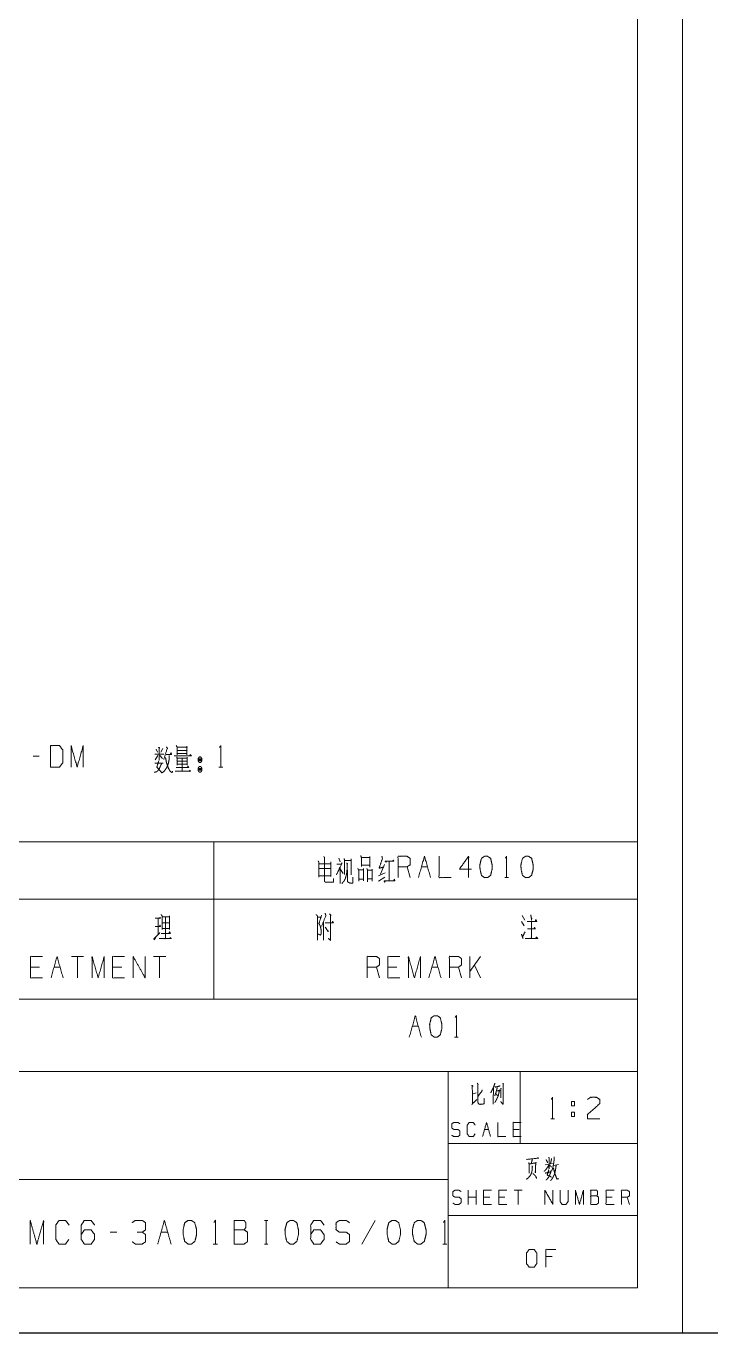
# Model space of a CAD drawing. Header units: millimetres. Extents: x 2210 to 79821, y -19430 to 2344.
# Drawn here: x 9647.5 to 9723.5, y 1492.8 to 1637.7 of the extents above; entities that cross this region are included whole.
import ezdxf

# ---------------------------------------------------------------- set-up
doc = ezdxf.new("R2010")
doc.units = ezdxf.units.MM
doc.layers.add('101', color=7, linetype='Continuous', true_color=0xffffff)

msp = doc.modelspace()

# ---------------------------------------------------------------- linework, layer by layer
msp.add_line((2209.78, 1492.82), (13049.16, 1492.82))
at = {"layer": '101', "color": 133, "linetype": 'Continuous', "lineweight": 18}
for p, q in [((9720.31, 1492.82), (9720.31, 1789.82)), ((9715.31, 1497.82), (9715.31, 1784.82)), ((9535.31, 1529.82), (9715.31, 1529.82)), ((9535.31, 1521.82), (9715.31, 1521.82)), ((9694.31, 1521.82), (9694.31, 1497.82)), ((9702.31, 1521.82), (9702.31, 1513.82)), ((9694.31, 1513.82), (9715.31, 1513.82)), ((9585.31, 1509.82), (9694.31, 1509.82)), ((9694.31, 1505.82), (9715.31, 1505.82)), ((9325.31, 1497.82), (9715.31, 1497.82)), ((9535.31, 1497.82), (9715.31, 1497.82)), ((9300.31, 1492.82), (9720.31, 1492.82))]:
    msp.add_line(p, q, dxfattribs=at)
at = {"layer": '101', "color": 72, "linetype": 'Continuous', "lineweight": 18}
for p, q in [((9648.92, 1556.76), (9648.25, 1556.76)), ((9662.1, 1556.86), (9661.79, 1556.36)), ((9661.91, 1557.56), (9662.07, 1557.21)), ((9662.33, 1556.84), (9662.62, 1556.51)), ((9662.65, 1557.61), (9662.42, 1557.21)), ((9661.75, 1555.99), (9662.67, 1555.99)), ((9668.86, 1555.56), (9669.29, 1555.56)), ((9638.31, 1547.28), (9668.31, 1547.28)), ((9668.31, 1547.28), (9668.31, 1540.93)), ((9668.31, 1547.28), (9715.31, 1547.28)), ((9715.31, 1547.28), (9715.31, 1540.93)), ((9679.98, 1544.85), (9681.26, 1544.85)), ((9681.29, 1545.05), (9681.29, 1543.42)), ((9682.17, 1545.47), (9682.33, 1545.05)), ((9687.24, 1544.77), (9686.79, 1543.67)), ((9687.75, 1545.05), (9687.75, 1543)), ((9679.98, 1544.32), (9681.26, 1544.32)), ((9680, 1543.52), (9681.26, 1543.52)), ((9682.35, 1544.22), (9682.65, 1543.75)), ((9686.56, 1542.9), (9687.29, 1543.37)), ((9686.58, 1543.52), (9687.31, 1543.85)), ((9690.08, 1543.3), (9689.74, 1544.5)), ((9691.35, 1544.5), (9692.02, 1544.5)), ((9700.58, 1543.3), (9701, 1543.3)), ((9638.31, 1540.93), (9668.31, 1540.93)), ((9668.31, 1540.93), (9668.31, 1529.82)), ((9668.31, 1540.93), (9715.31, 1540.93)), ((9715.31, 1540.93), (9715.31, 1529.82)), ((9679.82, 1538.92), (9680.18, 1538.92)), ((9681.15, 1539.27), (9681.33, 1539.12)), ((9702.52, 1539.12), (9702.82, 1538.57)), ((9662.12, 1538.77), (9662.12, 1536.95)), ((9662.56, 1538.3), (9663.34, 1538.3)), ((9680.48, 1538.42), (9680.48, 1536.35)), ((9702.43, 1538.42), (9702.73, 1537.95)), ((9653.86, 1534.56), (9652.52, 1534.56)), ((9653.19, 1534.56), (9653.19, 1532.18)), ((9662.97, 1534.56), (9661.62, 1534.56)), ((9662.29, 1534.56), (9662.29, 1532.18)), ((9697.88, 1534.56), (9696.72, 1532.91)), ((9696.72, 1532.18), (9696.72, 1534.56)), ((9648.97, 1533.38), (9647.96, 1533.38)), ((9650.58, 1533.38), (9651.25, 1533.38)), ((9658.08, 1533.38), (9657.07, 1533.38)), ((9686.68, 1532.18), (9686.34, 1533.38)), ((9688.62, 1533.38), (9687.61, 1533.38)), ((9692.5, 1533.38), (9693.17, 1533.38)), ((9695.78, 1532.18), (9695.45, 1533.38)), ((9697.88, 1532.18), (9697.21, 1533.61)), ((9638.31, 1529.82), (9668.31, 1529.82)), ((9668.31, 1529.82), (9715.31, 1529.82)), ((9690.33, 1526.82), (9691, 1526.82)), ((9695, 1525.62), (9695.43, 1525.62)), ((9697.08, 1519.32), (9697.41, 1519.44)), ((9707.99, 1517.29), (9707.99, 1516.81)), ((9707.99, 1517.29), (9708.33, 1517.29)), ((9705.68, 1516.56), (9706.1, 1516.56)), ((9698.34, 1515.38), (9698.79, 1515.38)), ((9702.18, 1515.38), (9701.51, 1515.38)), ((9705.08, 1511.45), (9705.87, 1511.62)), ((9705.99, 1511.39), (9706.53, 1511.51)), ((9696.54, 1507.07), (9696.54, 1508.64)), ((9697.43, 1507.07), (9697.43, 1508.64)), ((9702.53, 1508.64), (9701.64, 1508.64)), ((9702.08, 1508.64), (9702.08, 1507.07)), ((9697.43, 1507.87), (9696.54, 1507.87)), ((9698.91, 1507.87), (9698.24, 1507.87)), ((9700.61, 1507.87), (9699.94, 1507.87)), ((9712.49, 1507.87), (9711.82, 1507.87)), ((9714.41, 1507.07), (9714.18, 1507.87)), ((9673.94, 1505.29), (9674.31, 1505.29)), ((9674.13, 1505.29), (9674.13, 1502.67)), ((9686.19, 1505.29), (9684.71, 1502.67)), ((9657.53, 1503.99), (9656.79, 1503.99)), ((9662.45, 1503.99), (9663.19, 1503.99)), ((9668.24, 1502.67), (9668.71, 1502.67)), ((9673.94, 1502.67), (9674.31, 1502.67)), ((9693.7, 1502.67), (9694.17, 1502.67)), ((9705.83, 1501.28), (9705.14, 1501.28))]:
    msp.add_line(p, q, dxfattribs=at)
for points, knots in [([(9650.19, 1555.56), (9651.18, 1555.56), (9651.54, 1556.04), (9651.54, 1557.46), (9651.18, 1557.94), (9650.19, 1557.94), (9650.19, 1555.56)], [0, 0, 0.142134, 0.22716, 0.43179, 0.516817, 0.658951, 1, 1]), ([(9652.47, 1555.56), (9652.47, 1557.94), (9653.14, 1555.56), (9653.81, 1557.94), (9653.81, 1555.56)], [0, 0, 0.245192, 0.5, 0.754808, 1, 1]), ([(9662.16, 1557.76), (9662.32, 1557.69), (9662.25, 1557.74), (9662.25, 1556.34), (9662.25, 1556.99), (9661.75, 1556.99), (9662.74, 1556.99)], [0, 0, 0.046317, 0.069129, 0.43782, 0.608998, 0.739328, 1, 1]), ([(9663.04, 1557.79), (9663.2, 1557.61), (9663.15, 1557.66), (9662.74, 1556.39)], [0, 0, 0.14354, 0.187781, 1, 1]), ([(9664.13, 1557.96), (9664.22, 1557.79), (9664.22, 1556.94), (9664.22, 1557.06), (9665.32, 1557.06), (9665.32, 1556.91), (9665.32, 1557.89), (9665.32, 1557.76), (9664.22, 1557.76), (9665.32, 1557.76), (9665.32, 1557.39), (9664.22, 1557.39)], [0, 0, 0.027308, 0.145703, 0.163113, 0.315749, 0.336642, 0.472448, 0.489859, 0.642495, 0.795131, 0.847364, 1, 1]), ([(9668.93, 1557.74), (9669.08, 1557.94), (9669.08, 1555.56)], [0, 0, 0.093486, 1, 1]), ([(9663.36, 1556.86), (9663.36, 1556.56), (9663.32, 1556.24), (9663.24, 1555.89), (9663.09, 1555.54), (9662.94, 1555.29), (9662.76, 1555.06), (9662.51, 1554.91)], [0, 0, 0.134097, 0.280228, 0.441583, 0.61032, 0.742775, 0.870665, 1, 1]), ([(9662.94, 1556.64), (9662.99, 1556.39), (9663.04, 1556.09), (9663.15, 1555.74), (9663.29, 1555.39), (9663.45, 1555.11), (9663.68, 1554.94), (9663.73, 1555.11)], [0, 0, 0.122117, 0.26769, 0.442438, 0.622809, 0.774615, 0.912625, 1, 1]), ([(9663.01, 1556.96), (9663.61, 1556.96), (9663.57, 1557.16), (9663.5, 1557.04)], [0, 0, 0.634136, 0.84846, 1, 1]), ([(9663.9, 1556.81), (9665.8, 1556.81), (9665.71, 1556.96), (9665.62, 1556.81)], [0, 0, 0.844514, 0.922257, 1, 1]), ([(9664.19, 1556.71), (9664.22, 1556.59), (9664.22, 1555.76), (9664.22, 1555.89), (9665.35, 1555.89), (9665.35, 1555.76), (9665.35, 1556.69), (9665.35, 1556.56), (9664.22, 1556.56), (9664.22, 1556.21), (9665.35, 1556.21), (9664.79, 1556.21), (9664.79, 1556.56), (9664.79, 1555.06), (9664.79, 1555.51), (9664.12, 1555.51), (9665.53, 1555.51), (9665.44, 1555.66), (9665.37, 1555.51)], [0, 0, 0.011506, 0.084582, 0.095655, 0.195851, 0.206923, 0.288858, 0.29993, 0.400126, 0.431129, 0.531325, 0.581423, 0.612426, 0.745292, 0.785151, 0.844642, 0.96989, 0.985312, 1, 1]), ([(9666.85, 1556.69), (9666.69, 1556.69), (9666.55, 1556.49), (9666.55, 1556.26), (9666.69, 1556.06), (9666.85, 1556.06), (9666.99, 1556.26), (9666.99, 1556.49), (9666.85, 1556.69)], [0, 0, 0.091011, 0.231138, 0.359862, 0.499986, 0.590997, 0.731136, 0.859859, 1, 1]), ([(9666.69, 1556.26), (9666.85, 1556.26), (9666.69, 1556.49), (9666.69, 1556.26)], [0, 0, 0.241164, 0.658904, 1, 1]), ([(9666.85, 1556.26), (9666.85, 1556.49), (9666.69, 1556.49)], [0, 0, 0.585813, 1, 1]), ([(9662.49, 1555.91), (9662.35, 1555.61), (9662.26, 1555.39), (9662.1, 1555.16), (9661.95, 1555.04), (9661.68, 1554.99)], [0, 0, 0.251049, 0.434038, 0.642626, 0.795773, 1, 1]), ([(9662.19, 1556.24), (9661.98, 1555.54), (9662.51, 1554.96)], [0, 0, 0.483233, 1, 1]), ([(9664.01, 1555.11), (9665.72, 1555.11), (9665.64, 1555.21), (9665.57, 1555.06)], [0, 0, 0.851379, 0.917655, 1, 1]), ([(9666.99, 1555.41), (9666.85, 1555.64), (9666.69, 1555.64), (9666.55, 1555.41), (9666.55, 1555.21), (9666.69, 1554.99), (9666.85, 1554.99), (9666.99, 1555.21), (9666.99, 1555.41)], [0, 0, 0.149205, 0.238519, 0.387711, 0.499998, 0.649193, 0.738506, 0.887714, 1, 1]), ([(9666.85, 1555.41), (9666.69, 1555.41), (9666.85, 1555.21), (9666.85, 1555.41)], [0, 0, 0.258824, 0.674604, 1, 1]), ([(9666.69, 1555.41), (9666.69, 1555.21), (9666.85, 1555.21)], [0, 0, 0.556976, 1, 1]), ([(9679.89, 1545.15), (9679.97, 1545), (9679.97, 1543.37)], [0, 0, 0.092597, 1, 1]), ([(9680.5, 1545.65), (9680.58, 1545.55), (9680.58, 1542.92), (9680.64, 1542.82), (9680.8, 1542.8), (9681.57, 1542.8), (9681.57, 1543.2)], [0, 0, 0.031698, 0.655157, 0.682037, 0.720284, 0.904996, 1, 1]), ([(9681.96, 1544.8), (9682.45, 1544.8), (9682.54, 1544.95), (9681.91, 1543.62), (9682.33, 1544.45), (9682.33, 1542.67)], [0, 0, 0.102218, 0.138179, 0.441776, 0.633382, 1, 1]), ([(9683.04, 1544.92), (9683.18, 1544.82), (9683.09, 1544.82), (9683.09, 1544.2), (9683.04, 1543.77), (9682.98, 1543.5), (9682.9, 1543.2), (9682.75, 1542.92), (9682.52, 1542.67)], [0, 0, 0.067741, 0.102315, 0.346795, 0.514328, 0.623882, 0.746214, 0.867178, 1, 1]), ([(9682.75, 1545.42), (9682.82, 1545.25), (9682.82, 1543.65)], [0, 0, 0.105514, 1, 1]), ([(9682.82, 1545.2), (9683.53, 1545.2), (9683.53, 1545.37), (9683.53, 1543.6)], [0, 0, 0.266094, 0.331958, 1, 1]), ([(9684.61, 1545.75), (9684.68, 1545.5), (9684.68, 1544.52), (9684.68, 1544.7), (9685.6, 1544.7), (9685.6, 1544.47), (9685.6, 1545.65), (9685.6, 1545.52), (9684.68, 1545.52)], [0, 0, 0.054432, 0.258706, 0.29537, 0.487932, 0.535072, 0.781249, 0.807438, 1, 1]), ([(9686.95, 1545.7), (9687.01, 1545.42), (9686.65, 1544.35), (9687.15, 1544.47)], [0, 0, 0.145701, 0.734427, 1, 1]), ([(9687.48, 1545.07), (9687.4, 1545), (9687.32, 1545.12), (9688.28, 1545.12), (9688.21, 1545.25), (9688.14, 1545.12)], [0, 0, 0.077218, 0.17288, 0.808676, 0.904338, 1, 1]), ([(9688.74, 1543.3), (9688.74, 1545.67), (9689.74, 1545.67), (9690.08, 1545.45), (9690.08, 1544.72), (9689.74, 1544.5), (9688.74, 1544.5)], [0, 0, 0.400951, 0.571036, 0.639278, 0.761673, 0.829915, 1, 1]), ([(9691.01, 1543.3), (9691.68, 1545.67), (9692.35, 1543.3)], [0, 0, 0.499999, 1, 1]), ([(9693.29, 1545.67), (9693.29, 1543.3), (9694.63, 1543.3)], [0, 0, 0.638733, 1, 1]), ([(9696.91, 1544.25), (9695.56, 1544.25), (9696.57, 1545.67), (9696.57, 1543.3)], [0, 0, 0.245869, 0.565295, 1, 1]), ([(9698.67, 1543.3), (9699.01, 1543.55), (9699.18, 1544.25), (9699.18, 1544.72), (9699.01, 1545.45), (9698.67, 1545.67), (9698.34, 1545.67), (9698, 1545.45), (9697.82, 1544.72), (9697.84, 1544.25), (9698, 1543.55), (9698.34, 1543.3), (9698.67, 1543.3)], [0, 0, 0.067524, 0.18397, 0.260582, 0.380942, 0.446139, 0.500302, 0.565504, 0.685862, 0.762527, 0.878308, 0.945837, 1, 1]), ([(9700.65, 1545.47), (9700.79, 1545.67), (9700.79, 1543.3)], [0, 0, 0.093495, 1, 1]), ([(9703.22, 1543.3), (9703.56, 1543.55), (9703.74, 1544.25), (9703.74, 1544.72), (9703.56, 1545.45), (9703.22, 1545.67), (9702.89, 1545.67), (9702.55, 1545.45), (9702.38, 1544.72), (9702.39, 1544.25), (9702.55, 1543.55), (9702.89, 1543.3), (9703.22, 1543.3)], [0, 0, 0.067525, 0.183972, 0.260585, 0.380946, 0.446143, 0.500306, 0.565503, 0.685864, 0.76253, 0.878312, 0.945837, 1, 1]), ([(9683.14, 1544.12), (9683.14, 1542.85), (9683.27, 1542.77), (9683.43, 1542.7), (9683.73, 1542.7), (9683.73, 1543.35)], [0, 0, 0.500781, 0.55761, 0.626688, 0.744702, 1, 1]), ([(9684.29, 1544.3), (9684.38, 1544.12), (9684.38, 1542.92), (9684.38, 1543.15), (9684.92, 1543.15), (9684.92, 1542.95), (9684.92, 1544.3), (9684.92, 1544.17), (9684.38, 1544.17)], [0, 0, 0.044639, 0.317869, 0.369099, 0.493859, 0.539397, 0.84678, 0.87524, 1, 1]), ([(9685.28, 1544.32), (9685.35, 1544.17), (9685.35, 1542.85), (9685.35, 1543.17), (9685.86, 1543.17), (9685.86, 1542.92), (9685.86, 1544.25), (9685.86, 1544.12), (9685.37, 1544.12)], [0, 0, 0.036663, 0.329593, 0.401444, 0.514757, 0.570026, 0.862955, 0.89059, 1, 1]), ([(9687.34, 1542.92), (9687.25, 1542.8), (9687.2, 1542.95), (9688.4, 1542.95), (9688.33, 1543.12), (9688.28, 1543)], [0, 0, 0.083253, 0.169787, 0.823494, 0.926146, 1, 1]), ([(9661.8, 1538.8), (9662.4, 1538.8), (9662.33, 1538.9), (9662.29, 1538.77)], [0, 0, 0.704243, 0.847777, 1, 1]), ([(9662.47, 1539.2), (9662.56, 1539.05), (9662.56, 1537.55), (9662.56, 1537.67), (9663.37, 1537.67), (9663.37, 1537.55), (9663.37, 1539.05), (9663.37, 1538.95), (9662.56, 1538.95), (9662.95, 1538.95), (9662.95, 1536.55), (9662.24, 1536.55), (9663.59, 1536.55), (9663.5, 1536.6), (9663.48, 1536.65), (9663.37, 1536.5)], [0, 0, 0.016856, 0.162098, 0.174201, 0.252928, 0.265031, 0.410272, 0.419955, 0.498682, 0.536334, 0.76872, 0.837175, 0.967244, 0.977077, 0.982211, 1, 1]), ([(9679.65, 1539.2), (9679.81, 1539.05), (9679.81, 1536.35)], [0, 0, 0.074914, 1, 1]), ([(9680.25, 1539.15), (9679.97, 1538.2), (9680.07, 1538.02), (9680.14, 1537.85), (9680.21, 1537.5), (9680.21, 1537.07), (9680.14, 1536.92), (9679.89, 1537.05)], [0, 0, 0.379822, 0.458229, 0.530553, 0.667378, 0.830233, 0.893776, 1, 1]), ([(9680.64, 1539.35), (9680.74, 1539.12), (9680.27, 1537.9)], [0, 0, 0.159107, 1, 1]), ([(9681.26, 1539.17), (9681.26, 1536.35), (9680.99, 1536.57)], [0, 0, 0.890401, 1, 1]), ([(9703.47, 1539.17), (9703.56, 1538.7), (9703.58, 1538.8), (9703.53, 1538.57)], [0, 0, 0.592181, 0.716658, 1, 1]), ([(9661.78, 1537.87), (9662.4, 1537.87), (9662.33, 1538.02), (9662.29, 1537.9)], [0, 0, 0.676561, 0.857934, 1, 1]), ([(9680.65, 1538.3), (9681.57, 1538.3), (9681.5, 1538.45), (9681.45, 1538.32)], [0, 0, 0.752923, 0.888763, 1, 1]), ([(9680.67, 1537.82), (9680.99, 1537.3), (9681.01, 1537.4), (9680.92, 1537.42)], [0, 0, 0.760418, 0.886215, 1, 1]), ([(9703.56, 1538.42), (9703.56, 1536.57), (9702.85, 1536.57), (9704.25, 1536.57), (9704.11, 1536.72), (9704.02, 1536.57)], [0, 0, 0.426906, 0.590047, 0.912256, 0.959823, 1, 1]), ([(9703.08, 1538.45), (9704.14, 1538.45), (9704.02, 1538.65), (9703.97, 1538.47)], [0, 0, 0.717261, 0.876328, 1, 1]), ([(9703.1, 1537.62), (9703.98, 1537.62), (9703.9, 1537.77), (9703.81, 1537.65)], [0, 0, 0.729813, 0.873574, 1, 1]), ([(9661.87, 1536.67), (9661.71, 1536.42), (9661.64, 1536.5), (9662.33, 1537.2)], [0, 0, 0.214427, 0.289033, 1, 1]), ([(9662.47, 1537.12), (9663.48, 1537.12), (9663.41, 1537.3), (9663.34, 1537.15)], [0, 0, 0.739673, 0.878255, 1, 1]), ([(9702.43, 1537.05), (9702.61, 1536.55), (9702.57, 1536.77), (9702.84, 1537.3)], [0, 0, 0.39393, 0.563113, 1, 1]), ([(9649.31, 1532.18), (9647.96, 1532.18), (9647.96, 1534.56), (9649.31, 1534.56)], [0, 0, 0.26539, 0.73461, 1, 1]), ([(9650.24, 1532.18), (9650.91, 1534.56), (9651.58, 1532.18)], [0, 0, 0.499999, 1, 1]), ([(9654.79, 1532.18), (9654.79, 1534.56), (9655.47, 1532.18), (9656.14, 1534.56), (9656.14, 1532.18)], [0, 0, 0.245192, 0.500001, 0.754808, 1, 1]), ([(9658.41, 1532.18), (9657.07, 1532.18), (9657.07, 1534.56), (9658.41, 1534.56)], [0, 0, 0.26539, 0.73461, 1, 1]), ([(9659.35, 1532.18), (9659.35, 1534.56), (9660.69, 1532.18), (9660.69, 1534.56)], [0, 0, 0.317574, 0.682426, 1, 1]), ([(9685.33, 1532.18), (9685.33, 1534.56), (9686.34, 1534.56), (9686.68, 1534.33), (9686.68, 1533.61), (9686.34, 1533.38), (9685.33, 1533.38)], [0, 0, 0.400952, 0.571031, 0.639278, 0.761674, 0.829922, 1, 1]), ([(9688.95, 1532.18), (9687.61, 1532.18), (9687.61, 1534.56), (9688.95, 1534.56)], [0, 0, 0.26539, 0.73461, 1, 1]), ([(9689.89, 1532.18), (9689.89, 1534.56), (9690.56, 1532.18), (9691.23, 1534.56), (9691.23, 1532.18)], [0, 0, 0.245192, 0.499999, 0.754808, 1, 1]), ([(9694.44, 1532.18), (9694.44, 1534.56), (9695.45, 1534.56), (9695.78, 1534.33), (9695.78, 1533.61), (9695.45, 1533.38), (9694.44, 1533.38)], [0, 0, 0.400951, 0.571036, 0.639278, 0.761673, 0.829915, 1, 1]), ([(9689.99, 1525.62), (9690.66, 1527.99), (9691.33, 1525.62)], [0, 0, 0.499999, 1, 1]), ([(9693.1, 1525.62), (9693.43, 1525.87), (9693.61, 1526.57), (9693.61, 1527.04), (9693.43, 1527.77), (9693.1, 1527.99), (9692.76, 1527.99), (9692.43, 1527.77), (9692.25, 1527.04), (9692.27, 1526.57), (9692.43, 1525.87), (9692.76, 1525.62), (9693.1, 1525.62)], [0, 0, 0.067524, 0.183969, 0.260581, 0.380939, 0.446136, 0.500306, 0.565502, 0.685861, 0.762526, 0.878306, 0.94583, 1, 1]), ([(9695.07, 1527.79), (9695.22, 1527.99), (9695.22, 1525.62)], [0, 0, 0.093487, 1, 1]), ([(9696.92, 1520.29), (9697.07, 1520.17), (9696.98, 1520.21), (9697.01, 1518.22), (9696.92, 1518.14), (9697.48, 1518.7)], [0, 0, 0.060255, 0.090729, 0.71461, 0.752496, 1, 1]), ([(9697.52, 1520.52), (9697.64, 1520.37), (9697.6, 1520.42), (9697.6, 1519.55), (9697.6, 1518.86), (9697.6, 1518.76), (9697.61, 1518.37), (9697.66, 1518.26), (9697.71, 1518.2), (9697.85, 1518.16), (9698.11, 1518.18), (9698.3, 1518.24), (9698.31, 1518.26), (9698.28, 1518.8)], [0, 0, 0.050887, 0.067371, 0.30486, 0.491459, 0.519732, 0.627242, 0.657953, 0.681265, 0.71898, 0.791172, 0.845841, 0.852765, 1, 1]), ([(9699.48, 1520.52), (9699.47, 1520.42), (9699.29, 1519.96), (9699.15, 1519.69), (9699.03, 1519.44)], [0, 0, 0.089072, 0.504979, 0.766001, 1, 1]), ([(9699.73, 1520.04), (9699.75, 1520), (9699.67, 1519.71), (9699.6, 1519.44), (9699.53, 1519.26), (9699.47, 1519.11)], [0, 0, 0.044891, 0.350478, 0.63559, 0.840224, 1, 1]), ([(9699.5, 1520.11), (9699.53, 1520.08), (9699.56, 1520.08), (9700.07, 1520.21), (9700.03, 1520.21), (9699.95, 1520.17)], [0, 0, 0.049781, 0.090425, 0.822292, 0.883256, 1, 1]), ([(9700.38, 1520.5), (9700.44, 1520.42), (9700.41, 1520.4), (9700.42, 1518.35), (9700.42, 1518.33), (9700.41, 1518.2), (9700.38, 1518.16), (9700.14, 1518.47), (9700.38, 1518.18), (9700.41, 1518.26)], [0, 0, 0.031372, 0.042462, 0.676473, 0.682877, 0.721567, 0.737252, 0.857566, 0.97283, 1, 1]), ([(9697.6, 1519.05), (9698.02, 1519.59), (9698.09, 1519.77)], [0, 0, 0.77398, 1, 1]), ([(9699.32, 1519.96), (9699.31, 1518.2), (9699.29, 1518.33), (9699.29, 1518.35), (9699.31, 1518.53)], [0, 0, 0.841012, 0.900786, 0.910681, 1, 1]), ([(9699.73, 1519.65), (9700.03, 1519.71), (9700, 1519.77), (9699.97, 1519.55), (9699.91, 1519.34), (9699.88, 1519.17), (9699.82, 1519.01), (9699.75, 1518.86), (9699.67, 1518.7), (9699.6, 1518.57), (9699.53, 1518.43), (9699.47, 1518.37)], [0, 0, 0.158182, 0.194476, 0.315843, 0.429568, 0.518472, 0.611327, 0.697145, 0.792857, 0.869066, 0.954883, 1, 1]), ([(9699.59, 1519.34), (9699.72, 1519.22), (9699.75, 1519.11)], [0, 0, 0.6273, 1, 1]), ([(9700.16, 1519.94), (9700.19, 1519.9), (9700.16, 1519.88), (9700.16, 1518.88), (9700.14, 1518.99), (9700.16, 1519.11)], [0, 0, 0.038712, 0.066084, 0.824707, 0.904517, 1, 1]), ([(9705.75, 1518.74), (9705.89, 1518.94), (9705.89, 1516.56)], [0, 0, 0.093487, 1, 1]), ([(9709.77, 1518.71), (9710.09, 1518.94), (9710.78, 1518.94), (9711.12, 1518.71), (9711.12, 1518.24), (9709.75, 1517.04), (9709.77, 1516.56), (9711.12, 1516.56)], [0, 0, 0.069688, 0.192972, 0.265273, 0.350226, 0.674741, 0.759753, 1, 1]), ([(9707.99, 1517.99), (9707.99, 1518.46), (9708.33, 1518.46), (9708.33, 1517.99), (9707.99, 1517.99)], [0, 0, 0.292916, 0.5, 0.792916, 1, 1]), ([(9708.33, 1517.29), (9708.33, 1516.81), (9707.99, 1516.81)], [0, 0, 0.585831, 1, 1]), ([(9694.71, 1514.73), (9694.94, 1514.58), (9695.39, 1514.58), (9695.61, 1514.75), (9695.61, 1515.21), (9695.39, 1515.38), (9694.95, 1515.38), (9694.71, 1515.53), (9694.71, 1516.01), (9694.95, 1516.16), (9695.39, 1516.16), (9695.61, 1516.01)], [0, 0, 0.068029, 0.184052, 0.254519, 0.372336, 0.442804, 0.555843, 0.62637, 0.748396, 0.818923, 0.931962, 1, 1]), ([(9697.3, 1514.9), (9697.08, 1514.58), (9696.64, 1514.58), (9696.42, 1514.9), (9696.42, 1515.84), (9696.64, 1516.16), (9697.09, 1516.16), (9697.31, 1515.84)], [0, 0, 0.114571, 0.243364, 0.357935, 0.638587, 0.753157, 0.885429, 1, 1]), ([(9698.12, 1514.58), (9698.56, 1516.16), (9699.01, 1514.58)], [0, 0, 0.499998, 1, 1]), ([(9699.82, 1516.16), (9699.82, 1514.58), (9700.71, 1514.58)], [0, 0, 0.638737, 1, 1]), ([(9702.4, 1514.58), (9701.51, 1514.58), (9701.51, 1516.16), (9702.4, 1516.16)], [0, 0, 0.265388, 0.734612, 1, 1]), ([(9703.62, 1511.35), (9703.65, 1511.22), (9703.63, 1511.18), (9703.62, 1510.89), (9703.58, 1510.64), (9703.53, 1510.5), (9703.46, 1510.35), (9703.37, 1510.21), (9703.22, 1510.04), (9703.08, 1509.92), (9702.96, 1509.86)], [0, 0, 0.073225, 0.098424, 0.26494, 0.409696, 0.496582, 0.589746, 0.686975, 0.813798, 0.923947, 1, 1]), ([(9702.99, 1512.05), (9704.34, 1512.2), (9704.28, 1512.22), (9704.13, 1512.2)], [0, 0, 0.865805, 0.905503, 1, 1]), ([(9703.25, 1511.72), (9703.28, 1511.55), (9703.3, 1511.12), (9703.3, 1510.54), (9703.28, 1510.62), (9703.28, 1510.77)], [0, 0, 0.119124, 0.427226, 0.837796, 0.897358, 1, 1]), ([(9703.28, 1511.55), (9704.07, 1511.68), (9704.03, 1511.72), (9704.01, 1511.37), (9704.01, 1511), (9704, 1510.77), (9703.98, 1510.58), (9703.97, 1510.66), (9704, 1510.85)], [0, 0, 0.351984, 0.378534, 0.533493, 0.697426, 0.797814, 0.880033, 0.917028, 1, 1]), ([(9703.6, 1512.11), (9703.63, 1511.99), (9703.53, 1511.6)], [0, 0, 0.238945, 1, 1]), ([(9705.49, 1511.47), (9705.36, 1511.24), (9705.23, 1511.04), (9705.1, 1510.87), (9704.96, 1510.73)], [0, 0, 0.287233, 0.555137, 0.786183, 1, 1]), ([(9705.17, 1512.03), (9705.3, 1511.8), (9705.33, 1511.66)], [0, 0, 0.640218, 1, 1]), ([(9705.48, 1512.3), (9705.51, 1512.15), (9705.51, 1511.02), (9705.48, 1511.16), (9705.51, 1511.29)], [0, 0, 0.094654, 0.823642, 0.918295, 1, 1]), ([(9705.51, 1511.43), (9705.68, 1511.31), (9705.77, 1511.2)], [0, 0, 0.613114, 1, 1]), ([(9705.77, 1512.15), (9705.77, 1512.05), (9705.65, 1511.57)], [0, 0, 0.174306, 1, 1]), ([(9706.28, 1511.39), (9706.24, 1511.04), (9706.19, 1510.79), (9706.15, 1510.58), (9706.09, 1510.4), (9705.97, 1510.15), (9705.87, 1509.96), (9705.76, 1509.79), (9705.67, 1509.71)], [0, 0, 0.194372, 0.332632, 0.448613, 0.555646, 0.70616, 0.822691, 0.933849, 1, 1]), ([(9706.08, 1512.34), (9706.08, 1512.22), (9706.06, 1511.99), (9706.02, 1511.7), (9705.97, 1511.39), (9705.92, 1511.14), (9705.84, 1510.91), (9705.83, 1510.85)], [0, 0, 0.081859, 0.232245, 0.425429, 0.632112, 0.800316, 0.957949, 1, 1]), ([(9703.69, 1510.5), (9703.9, 1510.31), (9704.01, 1510.19), (9704.07, 1510.11), (9704.12, 1509.94), (9704.03, 1510.15)], [0, 0, 0.292982, 0.473564, 0.580848, 0.762106, 1, 1]), ([(9705.08, 1510.54), (9705.71, 1510.68), (9705.73, 1510.87), (9705.73, 1510.79), (9705.65, 1510.54), (9705.55, 1510.27), (9705.45, 1510.06), (9705.33, 1509.94), (9705.23, 1509.82), (9705.16, 1509.75)], [0, 0, 0.304469, 0.392577, 0.431617, 0.55371, 0.68947, 0.798366, 0.878841, 0.95475, 1, 1]), ([(9705.46, 1510.89), (9705.3, 1510.31), (9705.4, 1510.27), (9705.52, 1510.23), (9705.64, 1510.17), (9705.78, 1510.08)], [0, 0, 0.529111, 0.626299, 0.735529, 0.852099, 1, 1]), ([(9705.96, 1511.12), (9705.99, 1511.08), (9706.14, 1510.5), (9706.24, 1510.23), (9706.34, 1509.94), (9706.37, 1509.88), (9706.59, 1509.9), (9706.37, 1509.92), (9706.3, 1510.04)], [0, 0, 0.026719, 0.341744, 0.493482, 0.655463, 0.691641, 0.807838, 0.924035, 1, 1]), ([(9694.84, 1507.22), (9695.06, 1507.07), (9695.51, 1507.07), (9695.74, 1507.24), (9695.74, 1507.7), (9695.51, 1507.87), (9695.07, 1507.87), (9694.84, 1508.01), (9694.84, 1508.49), (9695.07, 1508.64), (9695.51, 1508.64), (9695.74, 1508.49)], [0, 0, 0.068036, 0.184055, 0.25452, 0.372334, 0.442799, 0.555845, 0.626371, 0.748393, 0.818918, 0.931964, 1, 1]), ([(9699.13, 1507.07), (9698.24, 1507.07), (9698.24, 1508.64), (9699.13, 1508.64)], [0, 0, 0.265394, 0.734606, 1, 1]), ([(9700.83, 1507.07), (9699.94, 1507.07), (9699.94, 1508.64), (9700.83, 1508.64)], [0, 0, 0.265394, 0.734606, 1, 1]), ([(9705.03, 1507.07), (9705.03, 1508.64), (9705.92, 1507.07), (9705.92, 1508.64)], [0, 0, 0.317573, 0.682427, 1, 1]), ([(9706.73, 1508.64), (9706.73, 1507.39), (9706.94, 1507.07), (9707.38, 1507.07), (9707.62, 1507.39), (9707.62, 1508.64)], [0, 0, 0.337149, 0.438598, 0.557784, 0.662851, 1, 1]), ([(9708.42, 1507.07), (9708.42, 1508.64), (9708.87, 1507.07), (9709.31, 1508.64), (9709.31, 1507.07)], [0, 0, 0.245192, 0.5, 0.754808, 1, 1]), ([(9710.12, 1508.01), (9710.12, 1508.64), (9710.79, 1508.64), (9710.89, 1508.49), (9710.89, 1508.18), (9710.79, 1508.01), (9710.12, 1508.01), (9710.12, 1507.07), (9710.78, 1507.07), (9711, 1507.22), (9711, 1507.87), (9710.79, 1508.01)], [0, 0, 0.115916, 0.238849, 0.272472, 0.33043, 0.366587, 0.48952, 0.663395, 0.784172, 0.83349, 0.952457, 1, 1]), ([(9712.71, 1507.07), (9711.82, 1507.07), (9711.82, 1508.64), (9712.71, 1508.64)], [0, 0, 0.265394, 0.734606, 1, 1]), ([(9713.52, 1507.07), (9713.52, 1508.64), (9714.18, 1508.64), (9714.41, 1508.49), (9714.41, 1508.01), (9714.18, 1507.87), (9713.52, 1507.87)], [0, 0, 0.400946, 0.571033, 0.639276, 0.76167, 0.829914, 1, 1]), ([(9647.93, 1502.67), (9647.93, 1505.29), (9648.67, 1502.67), (9649.42, 1505.29), (9649.42, 1502.67)], [0, 0, 0.245192, 0.5, 0.754808, 1, 1]), ([(9652.23, 1503.19), (9651.85, 1502.67), (9651.13, 1502.67), (9650.76, 1503.19), (9650.76, 1504.77), (9651.13, 1505.29), (9651.87, 1505.29), (9652.25, 1504.77)], [0, 0, 0.114569, 0.243366, 0.357935, 0.638584, 0.753153, 0.885431, 1, 1]), ([(9653.59, 1503.72), (9653.94, 1504.24), (9654.7, 1504.24), (9655.07, 1503.72), (9655.07, 1503.19), (9654.7, 1502.67), (9653.94, 1502.67), (9653.59, 1503.19), (9653.59, 1504.77), (9653.94, 1505.29), (9654.7, 1505.29), (9655.07, 1504.77)], [0, 0, 0.076963, 0.169761, 0.248073, 0.312018, 0.390331, 0.483128, 0.560091, 0.751927, 0.82889, 0.921688, 1, 1]), ([(9660.36, 1503.99), (9660.73, 1504.24), (9660.73, 1505.04), (9660.36, 1505.29), (9659.6, 1505.29), (9659.23, 1505.04)], [0, 0, 0.153874, 0.429854, 0.583729, 0.846126, 1, 1]), ([(9665.82, 1502.67), (9666.19, 1502.95), (9666.39, 1503.72), (9666.39, 1504.24), (9666.19, 1505.04), (9665.82, 1505.29), (9665.45, 1505.29), (9665.08, 1505.04), (9664.89, 1504.24), (9664.91, 1503.72), (9665.08, 1502.95), (9665.45, 1502.67), (9665.82, 1502.67)], [0, 0, 0.06753, 0.183974, 0.260586, 0.380945, 0.446147, 0.500311, 0.565508, 0.685867, 0.762531, 0.878311, 0.945836, 1, 1]), ([(9668.32, 1505.07), (9668.48, 1505.29), (9668.48, 1502.67)], [0, 0, 0.093489, 1, 1]), ([(9670.56, 1504.24), (9670.56, 1505.29), (9671.68, 1505.29), (9671.85, 1505.04), (9671.85, 1504.52), (9671.68, 1504.24), (9670.56, 1504.24), (9670.56, 1502.67), (9671.66, 1502.67), (9672.03, 1502.92), (9672.03, 1503.99), (9671.68, 1504.24)], [0, 0, 0.115917, 0.238847, 0.272469, 0.330428, 0.366584, 0.489513, 0.663389, 0.784162, 0.833485, 0.952453, 1, 1]), ([(9677.14, 1502.67), (9677.51, 1502.95), (9677.7, 1503.72), (9677.7, 1504.24), (9677.51, 1505.04), (9677.14, 1505.29), (9676.77, 1505.29), (9676.4, 1505.04), (9676.2, 1504.24), (9676.22, 1503.72), (9676.4, 1502.95), (9676.77, 1502.67), (9677.14, 1502.67)], [0, 0, 0.067525, 0.183969, 0.260581, 0.380939, 0.446136, 0.500306, 0.565503, 0.685861, 0.762526, 0.878305, 0.94583, 1, 1]), ([(9679.05, 1503.72), (9679.4, 1504.24), (9680.16, 1504.24), (9680.53, 1503.72), (9680.53, 1503.19), (9680.16, 1502.67), (9679.4, 1502.67), (9679.05, 1503.19), (9679.05, 1504.77), (9679.4, 1505.29), (9680.16, 1505.29), (9680.53, 1504.77)], [0, 0, 0.076963, 0.169761, 0.248073, 0.312018, 0.390331, 0.483128, 0.560091, 0.751927, 0.82889, 0.921688, 1, 1]), ([(9681.86, 1502.92), (9682.23, 1502.67), (9682.99, 1502.67), (9683.36, 1502.95), (9683.36, 1503.72), (9682.99, 1503.99), (9682.25, 1503.99), (9681.86, 1504.24), (9681.86, 1505.04), (9682.25, 1505.29), (9682.99, 1505.29), (9683.36, 1505.04)], [0, 0, 0.068036, 0.184054, 0.254519, 0.372335, 0.4428, 0.555843, 0.62637, 0.748394, 0.818921, 0.931964, 1, 1]), ([(9688.45, 1502.67), (9688.82, 1502.95), (9689.02, 1503.72), (9689.02, 1504.24), (9688.82, 1505.04), (9688.45, 1505.29), (9688.08, 1505.29), (9687.71, 1505.04), (9687.52, 1504.24), (9687.54, 1503.72), (9687.71, 1502.95), (9688.08, 1502.67), (9688.45, 1502.67)], [0, 0, 0.067525, 0.18397, 0.260581, 0.38094, 0.446137, 0.500301, 0.565503, 0.685862, 0.762526, 0.878306, 0.945836, 1, 1]), ([(9691.28, 1502.67), (9691.65, 1502.95), (9691.85, 1503.72), (9691.85, 1504.24), (9691.65, 1505.04), (9691.28, 1505.29), (9690.91, 1505.29), (9690.54, 1505.04), (9690.34, 1504.24), (9690.36, 1503.72), (9690.54, 1502.95), (9690.91, 1502.67), (9691.28, 1502.67)], [0, 0, 0.067525, 0.183971, 0.260584, 0.380944, 0.446141, 0.500306, 0.565504, 0.685864, 0.762529, 0.87831, 0.945835, 1, 1]), ([(9693.78, 1505.07), (9693.93, 1505.29), (9693.93, 1502.67)], [0, 0, 0.093489, 1, 1]), ([(9659.25, 1502.92), (9659.6, 1502.67), (9660.36, 1502.67), (9660.73, 1502.92), (9660.73, 1503.72), (9660.36, 1503.99), (9659.79, 1503.99)], [0, 0, 0.12412, 0.343687, 0.472445, 0.703378, 0.836732, 1, 1]), ([(9703.3, 1500.1), (9703.85, 1500.1), (9704.13, 1500.5), (9704.13, 1501.68), (9703.85, 1502.07), (9703.3, 1502.07), (9703, 1501.68), (9703, 1500.5), (9703.3, 1500.1)], [0, 0, 0.102683, 0.191619, 0.409477, 0.498413, 0.601096, 0.691619, 0.909477, 1, 1]), ([(9705.14, 1500.1), (9705.14, 1502.07), (9706.25, 1502.07)], [0, 0, 0.638735, 1, 1])]:
    msp.add_open_spline(points, degree=1, knots=knots, dxfattribs=at)
for points in [[(9692.16, 1532.18), (9692.84, 1534.56), (9693.51, 1532.18)], [(9662.08, 1502.67), (9662.82, 1505.29), (9663.56, 1502.67)]]:
    msp.add_open_spline(points, degree=1, dxfattribs=at)

doc.saveas('drawing.dxf')
